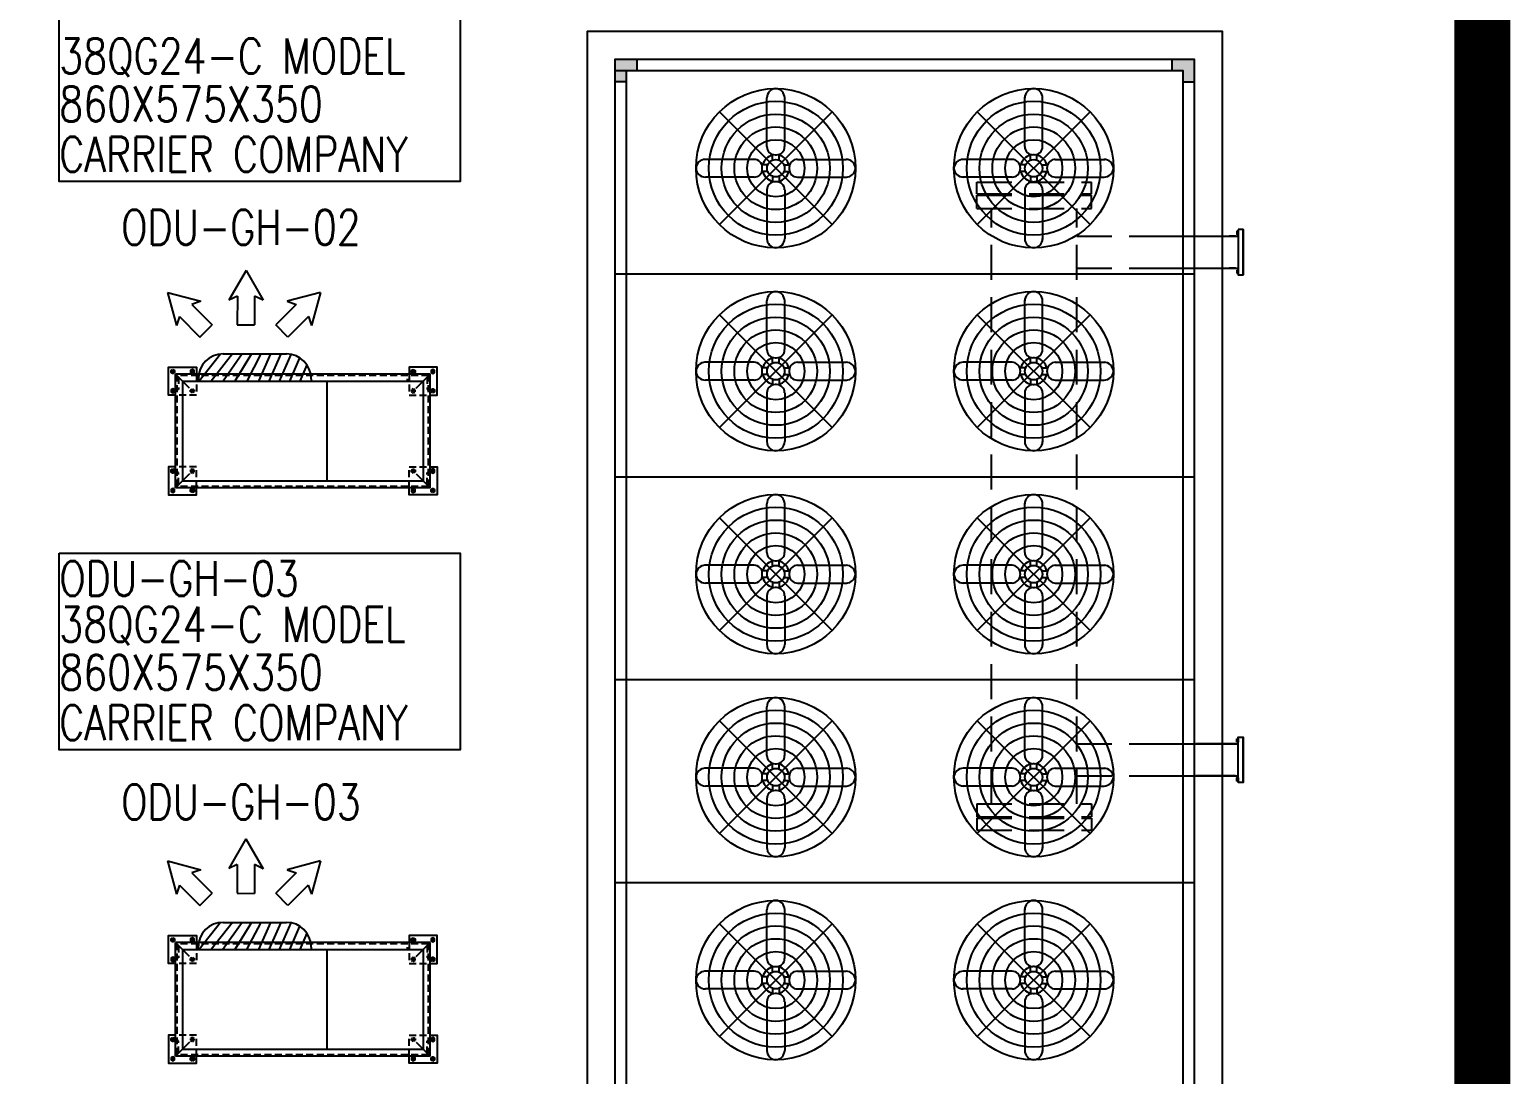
# Model space of a CAD drawing. Header units: millimetres. Extents: x -21221 to 1625077, y -149981 to 356550.
# Drawn here: x 309413 to 314710, y 158178 to 161917 of the extents above; entities that cross this region are included whole.
import ezdxf

# ---------------------------------------------------------------- set-up
doc = ezdxf.new("R2010")
doc.units = ezdxf.units.MM
doc.header["$LTSCALE"] = 1000
doc.header["$MEASUREMENT"] = 0
doc.linetypes.add('HIDDEN', pattern=[0.375, 0.25, -0.125])
doc.linetypes.add('HIDDEN2', pattern=[0.1875, 0.125, -0.0625])
doc.layers.get('0').update_dxf_attribs({"linetype": 'CONTINUOUS'})
doc.layers.add('12- EQUIPMENT HVAC', color=12, linetype='CONTINUOUS')
doc.styles.add('ROMANS', font='romans.shx', dxfattribs={"width": 0.85})

# ---------------------------------------------------------------- blocks, each defined once
blk = doc.blocks.new('chiller.no-01')
for points in [[(6616.5, 1036.5), (6616.5, 956.5), (6576.5, 956.5), (6576.5, 996.5), (6536.5, 996.5), (6536.5, 1036.5)], [(6616.5, -1036.5), (6616.5, -956.5), (6576.5, -956.5), (6576.5, -996.5), (6536.5, -996.5), (6536.5, -1036.5)]]:
    blk.add_hatch(color=256).paths.add_polyline_path(points)
for p, q in [((3671.4, 1036.5), (3671.4, -1036.5)), ((4397.7, 1036.5), (4397.7, -1036.5)), ((5123.9, 1036.5), (5123.9, -1036.5)), ((5850.2, 1036.5), (5850.2, -1036.5)), ((6536.5, 996.5), (6536.5, 1036.5)), ((6576.5, 956.5), (6616.5, 956.5)), ((4053.2, -891.1), (4053.2, -1192.8)), ((4167.5, -891.1), (4167.5, -1192.8)), ((5869.9, -891.1), (5869.9, -1192.8)), ((5984.1, -891.1), (5984.1, -1192.8)), ((6536.5, -996.5), (6536.5, -1036.5)), ((6576.5, -956.5), (6616.5, -956.5)), ((4053.2, -1183.7), (4053.2, -1041.1)), ((4167.5, -1183.7), (4167.5, -1041.1)), ((5869.9, -1183.7), (5869.9, -1160.1)), ((5984.1, -1183.7), (5984.1, -1160.1)), ((4053.2, -1192.8), (4053.2, -1192.8)), ((4069.4, -1192.8), (4069.4, -1192.8)), ((4174.3, -1192.8), (4174.3, -1187.6)), ((4174.3, -1187.6), (4185.6, -1187.6)), ((4185.6, -1192.8), (4174.3, -1192.8)), ((4185.6, -1187.6), (4185.6, -1192.8)), ((5851.8, -1187.6), (5851.8, -1192.8)), ((5863.1, -1187.6), (5851.8, -1187.6)), ((5851.8, -1192.8), (5863.1, -1192.8)), ((5863.1, -1192.8), (5863.1, -1187.6)), ((5968, -1192.8), (5968, -1192.8)), ((5984.2, -1192.8), (5984.2, -1192.8))]:
    blk.add_line(p, q)
at = {"color": 9}
for p, q in [((3290.8, 538.7), (3290.8, 713)), ((3354.5, 538.7), (3354.5, 715.7)), ((4017.1, 538.7), (4017.1, 713)), ((4080.7, 538.7), (4080.7, 715.7)), ((4743.3, 538.7), (4743.3, 713)), ((4807, 538.7), (4807, 715.7)), ((5469.6, 538.7), (5469.6, 713)), ((5533.3, 538.7), (5533.3, 715.7)), ((6195.9, 538.7), (6195.9, 713)), ((6259.6, 538.7), (6259.6, 715.7)), ((3524.3, 259.6), (3121, 663)), ((3524.3, 663), (3121, 259.6)), ((4250.6, 259.6), (3847.2, 663)), ((4250.6, 663), (3847.2, 259.6)), ((4976.9, 259.6), (4573.5, 663)), ((4976.9, 663), (4573.5, 259.6)), ((5703.1, 259.6), (5299.8, 663)), ((5703.1, 663), (5299.8, 259.6)), ((6429.4, 259.6), (6026.1, 663)), ((6429.4, 663), (6026.1, 259.6)), ((3245.2, 493.1), (3068.2, 493.1)), ((3310.9, 490.3), (3310.9, 510.9)), ((3320.1, 509.4), (3325.1, 509.4)), ((3334.4, 490.3), (3334.4, 510.9)), ((3400.1, 493.1), (3574.3, 493.1)), ((3971.5, 493.1), (3794.4, 493.1)), ((4037.2, 490.3), (4037.2, 510.9)), ((4046.4, 509.4), (4051.4, 509.4)), ((4060.6, 490.3), (4060.6, 510.9)), ((4126.3, 493.1), (4300.6, 493.1)), ((4697.8, 493.1), (4520.7, 493.1)), ((4763.5, 490.3), (4763.5, 510.9)), ((4772.7, 509.4), (4777.7, 509.4)), ((4786.9, 490.3), (4786.9, 510.9)), ((4852.6, 493.1), (5026.9, 493.1)), ((5424, 493.1), (5247, 493.1)), ((5489.7, 490.3), (5489.7, 510.9)), ((5499, 509.4), (5504, 509.4)), ((5513.2, 490.3), (5513.2, 510.9)), ((5578.9, 493.1), (5753.2, 493.1)), ((6150.3, 493.1), (5973.3, 493.1)), ((6216, 490.3), (6216, 510.9)), ((6225.2, 509.4), (6230.3, 509.4)), ((6239.5, 490.3), (6239.5, 510.9)), ((6305.2, 493.1), (6479.4, 493.1)), ((3245.2, 429.4), (3070.9, 429.4)), ((3293.6, 473), (3273.1, 473)), ((3293.6, 449.6), (3273.1, 449.6)), ((3274.5, 458.8), (3274.5, 463.8)), ((3310.9, 432.2), (3310.9, 411.7)), ((3334.4, 432.2), (3334.4, 411.7)), ((3351.7, 473), (3372.2, 473)), ((3351.7, 449.6), (3372.2, 449.6)), ((3370.7, 463.8), (3370.7, 458.8)), ((3400.1, 429.4), (3577.1, 429.4)), ((3971.5, 429.4), (3797.2, 429.4)), ((4019.9, 473), (3999.3, 473)), ((4019.9, 449.6), (3999.3, 449.6)), ((4000.8, 458.8), (4000.8, 463.8)), ((4037.2, 432.2), (4037.2, 411.7)), ((4060.6, 432.2), (4060.6, 411.7)), ((4078, 473), (4098.5, 473)), ((4078, 449.6), (4098.5, 449.6)), ((4097, 463.8), (4097, 458.8)), ((4126.3, 429.4), (4303.4, 429.4)), ((4697.8, 429.4), (4523.5, 429.4)), ((4746.1, 473), (4725.6, 473)), ((4746.1, 449.6), (4725.6, 449.6)), ((4727.1, 458.8), (4727.1, 463.8)), ((4763.5, 432.2), (4763.5, 411.7)), ((4786.9, 432.2), (4786.9, 411.7)), ((4804.2, 473), (4824.8, 473)), ((4804.2, 449.6), (4824.8, 449.6)), ((4823.3, 463.8), (4823.3, 458.8)), ((4852.6, 429.4), (5029.6, 429.4)), ((5424, 429.4), (5249.8, 429.4)), ((5472.4, 473), (5451.9, 473)), ((5472.4, 449.6), (5451.9, 449.6)), ((5453.4, 458.8), (5453.4, 463.8)), ((5489.7, 432.2), (5489.7, 411.7)), ((5513.2, 432.2), (5513.2, 411.7)), ((5530.5, 473), (5551, 473)), ((5530.5, 449.6), (5551, 449.6)), ((5549.6, 463.8), (5549.6, 458.8)), ((5578.9, 429.4), (5755.9, 429.4)), ((6150.3, 429.4), (5976, 429.4)), ((6198.7, 473), (6178.2, 473)), ((6198.7, 449.6), (6178.2, 449.6)), ((6179.6, 458.8), (6179.6, 463.8)), ((6216, 432.2), (6216, 411.7)), ((6239.5, 432.2), (6239.5, 411.7)), ((6256.8, 473), (6277.3, 473)), ((6256.8, 449.6), (6277.3, 449.6)), ((6275.8, 463.8), (6275.8, 458.8)), ((6305.2, 429.4), (6482.2, 429.4)), ((3290.8, 383.9), (3290.8, 206.8)), ((3325.1, 413.2), (3320.1, 413.2)), ((3354.5, 383.9), (3354.5, 209.6)), ((4017.1, 383.9), (4017.1, 206.8)), ((4051.4, 413.2), (4046.4, 413.2)), ((4080.7, 383.9), (4080.7, 209.6)), ((4743.3, 383.9), (4743.3, 206.8)), ((4777.7, 413.2), (4772.7, 413.2)), ((4807, 383.9), (4807, 209.6)), ((5469.6, 383.9), (5469.6, 206.8)), ((5504, 413.2), (5499, 413.2)), ((5533.3, 383.9), (5533.3, 209.6)), ((6195.9, 383.9), (6195.9, 206.8)), ((6230.3, 413.2), (6225.2, 413.2)), ((6259.6, 383.9), (6259.6, 209.6)), ((3290.8, -383.9), (3290.8, -206.8)), ((3354.5, -383.9), (3354.5, -209.6)), ((4017.1, -383.9), (4017.1, -206.8)), ((4080.7, -383.9), (4080.7, -209.6)), ((4743.3, -383.9), (4743.3, -206.8)), ((4807, -383.9), (4807, -209.6)), ((5469.6, -383.9), (5469.6, -206.8)), ((5533.3, -383.9), (5533.3, -209.6)), ((6195.9, -383.9), (6195.9, -206.8)), ((6259.6, -383.9), (6259.6, -209.6)), ((3524.3, -259.6), (3121, -663)), ((3524.3, -663), (3121, -259.6)), ((4250.6, -259.6), (3847.2, -663)), ((4250.6, -663), (3847.2, -259.6)), ((4976.9, -259.6), (4573.5, -663)), ((4976.9, -663), (4573.5, -259.6)), ((5703.1, -259.6), (5299.8, -663)), ((5703.1, -663), (5299.8, -259.6)), ((6429.4, -259.6), (6026.1, -663)), ((6429.4, -663), (6026.1, -259.6)), ((3310.9, -432.2), (3310.9, -411.7)), ((3325.1, -413.2), (3320.1, -413.2)), ((3334.4, -432.2), (3334.4, -411.7)), ((4037.2, -432.2), (4037.2, -411.7)), ((4051.4, -413.2), (4046.4, -413.2)), ((4060.6, -432.2), (4060.6, -411.7)), ((4763.5, -432.2), (4763.5, -411.7)), ((4777.7, -413.2), (4772.7, -413.2)), ((4786.9, -432.2), (4786.9, -411.7)), ((5489.7, -432.2), (5489.7, -411.7)), ((5504, -413.2), (5499, -413.2)), ((5513.2, -432.2), (5513.2, -411.7)), ((6216, -432.2), (6216, -411.7)), ((6230.3, -413.2), (6225.2, -413.2)), ((6239.5, -432.2), (6239.5, -411.7)), ((3245.2, -429.4), (3070.9, -429.4)), ((3293.6, -449.6), (3273.1, -449.6)), ((3293.6, -473), (3273.1, -473)), ((3274.5, -458.8), (3274.5, -463.8)), ((3351.7, -449.6), (3372.2, -449.6)), ((3351.7, -473), (3372.2, -473)), ((3370.7, -463.8), (3370.7, -458.8)), ((3400.1, -429.4), (3577.1, -429.4)), ((3971.5, -429.4), (3797.2, -429.4)), ((4019.9, -449.6), (3999.3, -449.6)), ((4019.9, -473), (3999.3, -473)), ((4000.8, -458.8), (4000.8, -463.8)), ((4078, -449.6), (4098.5, -449.6)), ((4078, -473), (4098.5, -473)), ((4097, -463.8), (4097, -458.8)), ((4126.3, -429.4), (4303.4, -429.4)), ((4697.8, -429.4), (4523.5, -429.4)), ((4746.1, -449.6), (4725.6, -449.6)), ((4746.1, -473), (4725.6, -473)), ((4727.1, -458.8), (4727.1, -463.8)), ((4804.2, -449.6), (4824.8, -449.6)), ((4804.2, -473), (4824.8, -473)), ((4823.3, -463.8), (4823.3, -458.8)), ((4852.6, -429.4), (5029.6, -429.4)), ((5424, -429.4), (5249.8, -429.4)), ((5472.4, -449.6), (5451.9, -449.6)), ((5472.4, -473), (5451.9, -473)), ((5453.4, -458.8), (5453.4, -463.8)), ((5530.5, -449.6), (5551, -449.6)), ((5530.5, -473), (5551, -473)), ((5549.6, -463.8), (5549.6, -458.8)), ((5578.9, -429.4), (5755.9, -429.4)), ((6150.3, -429.4), (5976, -429.4)), ((6198.7, -449.6), (6178.2, -449.6)), ((6198.7, -473), (6178.2, -473)), ((6179.6, -458.8), (6179.6, -463.8)), ((6256.8, -449.6), (6277.3, -449.6)), ((6256.8, -473), (6277.3, -473)), ((6275.8, -463.8), (6275.8, -458.8)), ((6305.2, -429.4), (6482.2, -429.4)), ((3245.2, -493.1), (3068.2, -493.1)), ((3310.9, -490.3), (3310.9, -510.9)), ((3320.1, -509.4), (3325.1, -509.4)), ((3334.4, -490.3), (3334.4, -510.9)), ((3400.1, -493.1), (3574.3, -493.1)), ((3971.5, -493.1), (3794.4, -493.1)), ((4037.2, -490.3), (4037.2, -510.9)), ((4046.4, -509.4), (4051.4, -509.4)), ((4060.6, -490.3), (4060.6, -510.9)), ((4126.3, -493.1), (4300.6, -493.1)), ((4697.8, -493.1), (4520.7, -493.1)), ((4763.5, -490.3), (4763.5, -510.9)), ((4772.7, -509.4), (4777.7, -509.4)), ((4786.9, -490.3), (4786.9, -510.9)), ((4852.6, -493.1), (5026.9, -493.1)), ((5424, -493.1), (5247, -493.1)), ((5489.7, -490.3), (5489.7, -510.9)), ((5499, -509.4), (5504, -509.4)), ((5513.2, -490.3), (5513.2, -510.9)), ((5578.9, -493.1), (5753.2, -493.1)), ((6150.3, -493.1), (5973.3, -493.1)), ((6216, -490.3), (6216, -510.9)), ((6225.2, -509.4), (6230.3, -509.4)), ((6239.5, -490.3), (6239.5, -510.9)), ((6305.2, -493.1), (6479.4, -493.1)), ((3290.8, -538.7), (3290.8, -713)), ((3354.5, -538.7), (3354.5, -715.7)), ((4017.1, -538.7), (4017.1, -713)), ((4080.7, -538.7), (4080.7, -715.7)), ((4743.3, -538.7), (4743.3, -713)), ((4807, -538.7), (4807, -715.7)), ((5469.6, -538.7), (5469.6, -713)), ((5533.3, -538.7), (5533.3, -715.7)), ((6195.9, -538.7), (6195.9, -713)), ((6259.6, -538.7), (6259.6, -715.7))]:
    blk.add_line(p, q, dxfattribs=at)
at = {"linetype": 'HIDDEN2'}
for p, q in [((3859.7, -257.9), (3859.7, -668.2)), ((3901.6, -257.9), (3859.7, -257.9)), ((3901.6, -257.9), (3901.6, -668.2)), ((3906.5, -257.9), (3906.5, -668.2)), ((3953.4, -257.9), (3906.5, -257.9)), ((3953.4, -257.9), (3953.4, -668.2)), ((6084, -257.9), (6084, -668.2)), ((6084, -257.9), (6130.8, -257.9)), ((6130.8, -257.9), (6130.8, -668.2)), ((6135.8, -257.9), (6135.8, -668.2)), ((6135.8, -257.9), (6177.7, -257.9)), ((6177.7, -257.9), (6177.7, -668.2)), ((3953.4, -310.7), (6084, -310.7)), ((3953.4, -615.4), (6084, -615.4)), ((4053.2, -615.4), (4053.2, -891.1)), ((4167.5, -615.4), (4167.5, -891.1)), ((5869.9, -615.4), (5869.9, -891.1)), ((5984.1, -615.4), (5984.1, -891.1)), ((3901.6, -668.2), (3859.7, -668.2)), ((3953.4, -668.2), (3906.5, -668.2)), ((6084, -668.2), (6130.8, -668.2)), ((6135.8, -668.2), (6177.7, -668.2))]:
    blk.add_line(p, q, dxfattribs=at)
for points in [[(-6716.5, 1136.5), (-6716.5, -1136.5), (6716.5, -1136.5), (6716.5, 1136.5)], [(-6616.5, 1036.5), (-6616.5, -1036.5), (6616.5, -1036.5), (6616.5, 1036.5)], [(-6576.5, 996.5), (-6576.5, -996.5), (6576.5, -996.5), (6576.5, 996.5)]]:
    blk.add_lwpolyline(points, close=True)
blk.add_lwpolyline([(6576.5, -956.5), (6576.5, 1036.5), (-6576.5, 1036.5), (-6576.5, -956.5)])
at = {"elevation": 0}
for points in [[(4029.3, -1192.8), (4191.5, -1192.8), (4191.5, -1211), (4029.3, -1211)], [(4034.5, -1187.6), (4045.8, -1187.6), (4045.8, -1192.8), (4034.5, -1192.8)], [(6008.1, -1192.8), (5845.9, -1192.8), (5845.9, -1211), (6008.1, -1211)], [(6002.9, -1187.6), (5991.6, -1187.6), (5991.6, -1192.8), (6002.9, -1192.8)]]:
    blk.add_lwpolyline(points, close=True, dxfattribs=at)
for points in [[(4029.3, -1211), (4191.5, -1211)], [(6008.1, -1211), (5845.9, -1211)]]:
    blk.add_lwpolyline(points, dxfattribs=at)
at = {"color": 9}
for centre, radius in [((3322.6, 461.3), 285.2), ((4048.9, 461.3), 285.2), ((4775.2, 461.3), 285.2), ((5501.5, 461.3), 285.2), ((6227.7, 461.3), 285.2), ((3322.6, 461.3), 239.5), ((4048.9, 461.3), 239.5), ((4775.2, 461.3), 239.5), ((5501.5, 461.3), 239.5), ((6227.7, 461.3), 239.5), ((3322.6, 461.3), 193.7), ((4048.9, 461.3), 193.7), ((4775.2, 461.3), 193.7), ((5501.5, 461.3), 193.7), ((6227.7, 461.3), 193.7), ((3322.6, 461.3), 147.9), ((4048.9, 461.3), 147.9), ((4775.2, 461.3), 147.9), ((5501.5, 461.3), 147.9), ((6227.7, 461.3), 147.9), ((3322.6, 461.3), 102.2), ((4048.9, 461.3), 102.2), ((4775.2, 461.3), 102.2), ((5501.5, 461.3), 102.2), ((6227.7, 461.3), 102.2), ((3322.6, 461.3), 31.3), ((3322.6, 461.3), 31.3), ((3322.6, 461.3), 31.3), ((3322.6, 461.3), 31.3), ((4048.9, 461.3), 31.3), ((4048.9, 461.3), 31.3), ((4048.9, 461.3), 31.3), ((4048.9, 461.3), 31.3), ((4775.2, 461.3), 31.3), ((4775.2, 461.3), 31.3), ((4775.2, 461.3), 31.3), ((4775.2, 461.3), 31.3), ((5501.5, 461.3), 31.3), ((5501.5, 461.3), 31.3), ((5501.5, 461.3), 31.3), ((5501.5, 461.3), 31.3), ((6227.7, 461.3), 31.3), ((6227.7, 461.3), 31.3), ((6227.7, 461.3), 31.3), ((6227.7, 461.3), 31.3), ((3322.6, -461.3), 285.2), ((4048.9, -461.3), 285.2), ((4775.2, -461.3), 285.2), ((5501.5, -461.3), 285.2), ((6227.7, -461.3), 285.2), ((3322.6, -461.3), 239.5), ((4048.9, -461.3), 239.5), ((4775.2, -461.3), 239.5), ((5501.5, -461.3), 239.5), ((6227.7, -461.3), 239.5), ((3322.6, -461.3), 193.7), ((3322.6, -461.3), 147.9), ((4048.9, -461.3), 193.7), ((4048.9, -461.3), 147.9), ((4775.2, -461.3), 193.7), ((4775.2, -461.3), 147.9), ((5501.5, -461.3), 193.7), ((5501.5, -461.3), 147.9), ((6227.7, -461.3), 193.7), ((6227.7, -461.3), 147.9), ((3322.6, -461.3), 102.2), ((4048.9, -461.3), 102.2), ((4775.2, -461.3), 102.2), ((5501.5, -461.3), 102.2), ((6227.7, -461.3), 102.2), ((3322.6, -461.3), 31.3), ((3322.6, -461.3), 31.3), ((3322.6, -461.3), 31.3), ((3322.6, -461.3), 31.3), ((4048.9, -461.3), 31.3), ((4048.9, -461.3), 31.3), ((4048.9, -461.3), 31.3), ((4048.9, -461.3), 31.3), ((4775.2, -461.3), 31.3), ((4775.2, -461.3), 31.3), ((4775.2, -461.3), 31.3), ((4775.2, -461.3), 31.3), ((5501.5, -461.3), 31.3), ((5501.5, -461.3), 31.3), ((5501.5, -461.3), 31.3), ((5501.5, -461.3), 31.3), ((6227.7, -461.3), 31.3), ((6227.7, -461.3), 31.3), ((6227.7, -461.3), 31.3), ((6227.7, -461.3), 31.3)]:
    blk.add_circle(centre, radius, dxfattribs=at)
for centre, radius, start, end in [((3324.4, 712.9), 33.6, 93.0001, 179.9416), ((3320.9, 712.9), 33.6, 0.0584, 86.9999), ((4050.7, 712.9), 33.6, 93.0001, 179.9416), ((4047.2, 712.9), 33.6, 0.0584, 86.9999), ((4776.9, 712.9), 33.6, 93.0001, 179.9416), ((4773.4, 712.9), 33.6, 0.0584, 86.9999), ((5503.2, 712.9), 33.6, 93.0001, 179.9416), ((5499.7, 712.9), 33.6, 0.0584, 86.9999), ((6229.5, 712.9), 33.6, 93.0001, 179.9416), ((6226, 712.9), 33.6, 0.0584, 86.9999), ((3320.1, 538.7), 29.3, 180, 270), ((3325.1, 538.7), 29.3, 270, 0), ((4046.4, 538.7), 29.3, 180, 270), ((4051.4, 538.7), 29.3, 270, 0), ((4772.7, 538.7), 29.3, 180, 270), ((4777.7, 538.7), 29.3, 270, 0), ((5499, 538.7), 29.3, 180, 270), ((5504, 538.7), 29.3, 270, 0), ((6225.2, 538.7), 29.3, 180, 270), ((6230.3, 538.7), 29.3, 270, 0), ((3071, 459.5), 33.6, 90.0584, 176.9999), ((3245.2, 463.8), 29.3, 0, 90), ((3322.6, 461.3), 48.1, 104.1169, 165.8831), ((3322.6, 461.3), 48.1, 14.1169, 75.8831), ((3400.1, 463.8), 29.3, 90, 180), ((3574.3, 459.5), 33.6, 3.0001, 89.9416), ((3797.2, 459.5), 33.6, 90.0584, 176.9999), ((3971.5, 463.8), 29.3, 0, 90), ((4048.9, 461.3), 48.1, 104.1169, 165.8831), ((4048.9, 461.3), 48.1, 14.1169, 75.8831), ((4126.3, 463.8), 29.3, 90, 180), ((4300.6, 459.5), 33.6, 3.0001, 89.9416), ((4523.5, 459.5), 33.6, 90.0584, 176.9999), ((4697.8, 463.8), 29.3, 0, 90), ((4775.2, 461.3), 48.1, 104.1169, 165.8831), ((4775.2, 461.3), 48.1, 14.1169, 75.8831), ((4852.6, 463.8), 29.3, 90, 180), ((5026.8, 459.5), 33.6, 3.0001, 89.9416), ((5249.8, 459.5), 33.6, 90.0584, 176.9999), ((5424, 463.8), 29.3, 0, 90), ((5501.5, 461.3), 48.1, 104.1169, 165.8831), ((5501.5, 461.3), 48.1, 14.1169, 75.8831), ((5578.9, 463.8), 29.3, 90, 180), ((5753.1, 459.5), 33.6, 3.0001, 89.9416), ((5976.1, 459.5), 33.6, 90.0584, 176.9999), ((6150.3, 463.8), 29.3, 0, 90), ((6227.7, 461.3), 48.1, 104.1169, 165.8831), ((6227.7, 461.3), 48.1, 14.1169, 75.8831), ((6305.2, 463.8), 29.3, 90, 180), ((6479.4, 459.5), 33.6, 3.0001, 89.9416), ((3071, 463), 33.6, 183.0001, 269.9416), ((3245.2, 458.8), 29.3, 270, 0), ((3322.6, 461.3), 48.1, 194.1169, 255.8831), ((3322.6, 461.3), 48.1, 284.1169, 345.8831), ((3400.1, 458.8), 29.3, 180, 270), ((3574.3, 463), 33.6, 270.0584, 356.9999), ((3797.2, 463), 33.6, 183.0001, 269.9416), ((3971.5, 458.8), 29.3, 270, 0), ((4048.9, 461.3), 48.1, 194.1169, 255.8831), ((4048.9, 461.3), 48.1, 284.1169, 345.8831), ((4126.3, 458.8), 29.3, 180, 270), ((4300.6, 463), 33.6, 270.0584, 356.9999), ((4523.5, 463), 33.6, 183.0001, 269.9416), ((4697.8, 458.8), 29.3, 270, 0), ((4775.2, 461.3), 48.1, 194.1169, 255.8831), ((4775.2, 461.3), 48.1, 284.1169, 345.8831), ((4852.6, 458.8), 29.3, 180, 270), ((5026.8, 463), 33.6, 270.0584, 356.9999), ((5249.8, 463), 33.6, 183.0001, 269.9416), ((5424, 458.8), 29.3, 270, 0), ((5501.5, 461.3), 48.1, 194.1169, 255.8831), ((5501.5, 461.3), 48.1, 284.1169, 345.8831), ((5578.9, 458.8), 29.3, 180, 270), ((5753.1, 463), 33.6, 270.0584, 356.9999), ((5976.1, 463), 33.6, 183.0001, 269.9416), ((6150.3, 458.8), 29.3, 270, 0), ((6227.7, 461.3), 48.1, 194.1169, 255.8831), ((6227.7, 461.3), 48.1, 284.1169, 345.8831), ((6305.2, 458.8), 29.3, 180, 270), ((6479.4, 463), 33.6, 270.0584, 356.9999), ((3320.1, 383.9), 29.3, 90, 180), ((3325.1, 383.9), 29.3, 0, 90), ((4046.4, 383.9), 29.3, 90, 180), ((4051.4, 383.9), 29.3, 0, 90), ((4772.7, 383.9), 29.3, 90, 180), ((4777.7, 383.9), 29.3, 0, 90), ((5499, 383.9), 29.3, 90, 180), ((5504, 383.9), 29.3, 0, 90), ((6225.2, 383.9), 29.3, 90, 180), ((6230.3, 383.9), 29.3, 0, 90), ((3324.4, 209.6), 33.6, 180.0584, 266.9999), ((3320.9, 209.6), 33.6, 273.0001, 359.9416), ((4050.7, 209.6), 33.6, 180.0584, 266.9999), ((4047.2, 209.6), 33.6, 273.0001, 359.9416), ((4776.9, 209.6), 33.6, 180.0584, 266.9999), ((4773.4, 209.6), 33.6, 273.0001, 359.9416), ((5503.2, 209.6), 33.6, 180.0584, 266.9999), ((5499.7, 209.6), 33.6, 273.0001, 359.9416), ((6229.5, 209.6), 33.6, 180.0584, 266.9999), ((6226, 209.6), 33.6, 273.0001, 359.9416), ((3324.4, -209.6), 33.6, 93.0001, 179.9416), ((3320.9, -209.6), 33.6, 0.0584, 86.9999), ((4050.7, -209.6), 33.6, 93.0001, 179.9416), ((4047.2, -209.6), 33.6, 0.0584, 86.9999), ((4776.9, -209.6), 33.6, 93.0001, 179.9416), ((4773.4, -209.6), 33.6, 0.0584, 86.9999), ((5503.2, -209.6), 33.6, 93.0001, 179.9416), ((5499.7, -209.6), 33.6, 0.0584, 86.9999), ((6229.5, -209.6), 33.6, 93.0001, 179.9416), ((6226, -209.6), 33.6, 0.0584, 86.9999), ((3322.6, -461.3), 48.1, 104.1169, 165.8831), ((3320.1, -383.9), 29.3, 180, 270), ((3325.1, -383.9), 29.3, 270, 0), ((3322.6, -461.3), 48.1, 14.1169, 75.8831), ((4048.9, -461.3), 48.1, 104.1169, 165.8831), ((4046.4, -383.9), 29.3, 180, 270), ((4051.4, -383.9), 29.3, 270, 0), ((4048.9, -461.3), 48.1, 14.1169, 75.8831), ((4775.2, -461.3), 48.1, 104.1169, 165.8831), ((4772.7, -383.9), 29.3, 180, 270), ((4777.7, -383.9), 29.3, 270, 0), ((4775.2, -461.3), 48.1, 14.1169, 75.8831), ((5501.5, -461.3), 48.1, 104.1169, 165.8831), ((5499, -383.9), 29.3, 180, 270), ((5504, -383.9), 29.3, 270, 0), ((5501.5, -461.3), 48.1, 14.1169, 75.8831), ((6227.7, -461.3), 48.1, 104.1169, 165.8831), ((6225.2, -383.9), 29.3, 180, 270), ((6230.3, -383.9), 29.3, 270, 0), ((6227.7, -461.3), 48.1, 14.1169, 75.8831), ((3071, -463), 33.6, 90.0584, 176.9999), ((3071, -459.5), 33.6, 183.0001, 269.9416), ((3245.2, -458.8), 29.3, 0, 90), ((3245.2, -463.8), 29.3, 270, 0), ((3322.6, -461.3), 48.1, 194.1169, 255.8831), ((3322.6, -461.3), 48.1, 284.1169, 345.8831), ((3400.1, -458.8), 29.3, 90, 180), ((3400.1, -463.8), 29.3, 180, 270), ((3574.3, -463), 33.6, 3.0001, 89.9416), ((3574.3, -459.5), 33.6, 270.0584, 356.9999), ((3797.2, -463), 33.6, 90.0584, 176.9999), ((3797.2, -459.5), 33.6, 183.0001, 269.9416), ((3971.5, -458.8), 29.3, 0, 90), ((3971.5, -463.8), 29.3, 270, 0), ((4048.9, -461.3), 48.1, 194.1169, 255.8831), ((4048.9, -461.3), 48.1, 284.1169, 345.8831), ((4126.3, -458.8), 29.3, 90, 180), ((4126.3, -463.8), 29.3, 180, 270), ((4300.6, -463), 33.6, 3.0001, 89.9416), ((4300.6, -459.5), 33.6, 270.0584, 356.9999), ((4523.5, -463), 33.6, 90.0584, 176.9999), ((4523.5, -459.5), 33.6, 183.0001, 269.9416), ((4697.8, -458.8), 29.3, 0, 90), ((4697.8, -463.8), 29.3, 270, 0), ((4775.2, -461.3), 48.1, 194.1169, 255.8831), ((4775.2, -461.3), 48.1, 284.1169, 345.8831), ((4852.6, -458.8), 29.3, 90, 180), ((4852.6, -463.8), 29.3, 180, 270), ((5026.8, -463), 33.6, 3.0001, 89.9416), ((5026.8, -459.5), 33.6, 270.0584, 356.9999), ((5249.8, -463), 33.6, 90.0584, 176.9999), ((5249.8, -459.5), 33.6, 183.0001, 269.9416), ((5424, -458.8), 29.3, 0, 90), ((5424, -463.8), 29.3, 270, 0), ((5501.5, -461.3), 48.1, 194.1169, 255.8831), ((5501.5, -461.3), 48.1, 284.1169, 345.8831), ((5578.9, -458.8), 29.3, 90, 180), ((5578.9, -463.8), 29.3, 180, 270), ((5753.1, -463), 33.6, 3.0001, 89.9416), ((5753.1, -459.5), 33.6, 270.0584, 356.9999), ((5976.1, -463), 33.6, 90.0584, 176.9999), ((5976.1, -459.5), 33.6, 183.0001, 269.9416), ((6150.3, -458.8), 29.3, 0, 90), ((6150.3, -463.8), 29.3, 270, 0), ((6227.7, -461.3), 48.1, 194.1169, 255.8831), ((6227.7, -461.3), 48.1, 284.1169, 345.8831), ((6305.2, -458.8), 29.3, 90, 180), ((6305.2, -463.8), 29.3, 180, 270), ((6479.4, -463), 33.6, 3.0001, 89.9416), ((6479.4, -459.5), 33.6, 270.0584, 356.9999), ((3320.1, -538.7), 29.3, 90, 180), ((3325.1, -538.7), 29.3, 0, 90), ((4046.4, -538.7), 29.3, 90, 180), ((4051.4, -538.7), 29.3, 0, 90), ((4772.7, -538.7), 29.3, 90, 180), ((4777.7, -538.7), 29.3, 0, 90), ((5499, -538.7), 29.3, 90, 180), ((5504, -538.7), 29.3, 0, 90), ((6225.2, -538.7), 29.3, 90, 180), ((6230.3, -538.7), 29.3, 0, 90), ((3324.4, -712.9), 33.6, 180.0584, 266.9999), ((3320.9, -712.9), 33.6, 273.0001, 359.9416), ((4050.7, -712.9), 33.6, 180.0584, 266.9999), ((4047.2, -712.9), 33.6, 273.0001, 359.9416), ((4776.9, -712.9), 33.6, 180.0584, 266.9999), ((4773.4, -712.9), 33.6, 273.0001, 359.9416), ((5503.2, -712.9), 33.6, 180.0584, 266.9999), ((5499.7, -712.9), 33.6, 273.0001, 359.9416), ((6229.5, -712.9), 33.6, 180.0584, 266.9999), ((6226, -712.9), 33.6, 273.0001, 359.9416)]:
    blk.add_arc(centre, radius, start, end, dxfattribs=at)
blk = doc.blocks.new('ODU-GH-02')
at = {"color": 12}
for p, q in [((-81.6, 396.2), (-143.4, 289.8)), ((-81.6, 396.2), (-20.4, 289.5)), ((-362.3, 317.8), (-243.6, 285.7)), ((-362.3, 317.8), (-330.8, 198.9)), ((184.3, 317.8), (65.6, 285.7)), ((184.3, 317.8), (152.8, 198.9)), ((-243.6, 285.7), (-275.8, 274.4)), ((-275.8, 274.4), (-203, 201.3)), ((-112.6, 304.5), (-143.4, 289.8)), ((-112.6, 304.5), (-112.9, 201.3)), ((-51.1, 304.3), (-51.4, 201.1)), ((-20.4, 289.5), (-51.1, 304.3)), ((97.8, 274.4), (25, 201.3)), ((65.6, 285.7), (97.8, 274.4)), ((-319.4, 231.1), (-330.8, 198.9)), ((-319.4, 231.1), (-246.6, 157.9)), ((141.4, 231.1), (68.6, 157.9)), ((141.4, 231.1), (152.8, 198.9)), ((-246.6, 157.9), (-203, 201.3)), ((-112.9, 201.3), (-51.4, 201.1)), ((68.6, 157.9), (25, 201.3))]:
    blk.add_line(p, q, dxfattribs=at)
at = {"color": 1, "linetype": 'HIDDEN'}
for p, q in [((-173, 96.9), (-249.1, 0)), ((-129.6, 97.4), (-206.1, 0)), ((-95.8, 97.4), (-163.8, 0)), ((-62, 97.4), (-121.5, 0)), ((-28.2, 97.4), (-79.2, 0)), ((5.6, 97.4), (-36.9, 0)), ((42.5, 97.4), (0, 0)), ((78.8, 96), (36.9, 0)), ((110.3, 83.8), (73.8, 0)), ((136.3, 58.7), (110.7, 0))]:
    blk.add_line(p, q, dxfattribs=at)
at = {"color": 200}
for p, q in [((-163.4, 97.4), (63, 97.4)), ((-308.3, 0), (551.7, 0)), ((-252.1, 0), (-252.1, 8.8)), ((151.7, 8.8), (151.7, 0)), ((495.6, 0), (495.6, 8.8)), ((551.7, 0), (551.7, -356.5)), ((551.7, 0), (551.7, -356.5)), ((-308.3, 0), (-308.3, -356.5)), ((207.2, 0), (207.2, -356.5)), ((-308.3, -356.5), (551.7, -356.5))]:
    blk.add_line(p, q, dxfattribs=at)
at = {"color": 9}
for p, q in [((-333.3, -381.5), (-333.3, 25)), ((-283.3, -25), (-333.3, 25)), ((576.7, 25), (-333.3, 25)), ((526.7, -25), (576.7, 25)), ((576.7, -381.5), (576.7, 25)), ((-283.3, -331.5), (-333.3, -381.5)), ((526.7, -331.5), (576.7, -381.5)), ((576.7, -381.5), (-333.3, -381.5))]:
    blk.add_line(p, q, dxfattribs=at)
at = {"color": 9, "linetype": 'HIDDEN', "ltscale": 0.1}
for p, q in [((-328.3, -376.5), (-328.3, 20)), ((571.7, 20), (-328.3, 20)), ((571.7, -376.5), (571.7, 20)), ((571.7, -376.5), (-328.3, -376.5))]:
    blk.add_line(p, q, dxfattribs=at)
at = {"color": 9, "ltscale": 0.1}
for points in [[(-333.3, -50), (-358.3, -50), (-358.3, 50), (-258.3, 50), (-258.3, 25)], [(576.7, -50), (601.7, -50), (601.7, 50), (501.7, 50), (501.7, 25)], [(-333.3, -306.5), (-358.3, -306.5), (-358.3, -406.5), (-258.3, -406.5), (-258.3, -381.5)], [(576.7, -306.5), (601.7, -306.5), (601.7, -406.5), (501.7, -406.5), (501.7, -381.5)]]:
    blk.add_lwpolyline(points, dxfattribs=at)
at = {"color": 9, "ltscale": 0.01}
for points in [[(-343.3, 42.3), (-336.9, 38.7), (-336.9, 31.3), (-343.3, 27.7), (-349.6, 31.3), (-349.6, 38.7)], [(-273.3, 42.3), (-279.6, 38.7), (-279.6, 31.3), (-273.3, 27.7), (-266.9, 31.3), (-266.9, 38.7)], [(516.7, 42.3), (523.1, 38.7), (523.1, 31.3), (516.7, 27.7), (510.4, 31.3), (510.4, 38.7)], [(586.7, 42.3), (580.4, 38.7), (580.4, 31.3), (586.7, 27.7), (593.1, 31.3), (593.1, 38.7)], [(-343.3, -42.3), (-336.9, -38.7), (-336.9, -31.3), (-343.3, -27.7), (-349.6, -31.3), (-349.6, -38.7)], [(586.7, -42.3), (580.4, -38.7), (580.4, -31.3), (586.7, -27.7), (593.1, -31.3), (593.1, -38.7)], [(-343.3, -314.2), (-336.9, -317.8), (-336.9, -325.1), (-343.3, -328.8), (-349.6, -325.1), (-349.6, -317.8)], [(586.7, -314.2), (580.4, -317.8), (580.4, -325.1), (586.7, -328.8), (593.1, -325.1), (593.1, -317.8)], [(-343.3, -398.8), (-336.9, -395.1), (-336.9, -387.8), (-343.3, -384.2), (-349.6, -387.8), (-349.6, -395.1)], [(-273.3, -398.8), (-279.6, -395.1), (-279.6, -387.8), (-273.3, -384.2), (-266.9, -387.8), (-266.9, -395.1)], [(516.7, -398.8), (523.1, -395.1), (523.1, -387.8), (516.7, -384.2), (510.4, -387.8), (510.4, -395.1)], [(586.7, -398.8), (580.4, -395.1), (580.4, -387.8), (586.7, -384.2), (593.1, -387.8), (593.1, -395.1)]]:
    blk.add_lwpolyline(points, close=True, dxfattribs=at)
at = {"color": 9, "linetype": 'HIDDEN', "ltscale": 0.1}
for points in [[(-258.3, 25), (-258.3, -50), (-333.3, -50)], [(-323.3, 15), (-323.3, -30), (-328.3, -30)], [(501.7, 25), (501.7, -50), (576.7, -50)], [(566.7, 15), (566.7, -30), (571.7, -30)], [(-258.3, -381.5), (-258.3, -306.5), (-333.3, -306.5)], [(501.7, -381.5), (501.7, -306.5), (576.7, -306.5)], [(-323.3, -371.5), (-323.3, -326.5), (-328.3, -326.5)], [(566.7, -371.5), (566.7, -326.5), (571.7, -326.5)]]:
    blk.add_lwpolyline(points, dxfattribs=at)
at = {"color": 9, "linetype": 'HIDDEN', "ltscale": 0.01}
for points in [[(-273.3, -42.3), (-279.6, -38.7), (-279.6, -31.3), (-273.3, -27.7), (-266.9, -31.3), (-266.9, -38.7)], [(516.7, -42.3), (523.1, -38.7), (523.1, -31.3), (516.7, -27.7), (510.4, -31.3), (510.4, -38.7)], [(-273.3, -314.2), (-279.6, -317.8), (-279.6, -325.1), (-273.3, -328.8), (-266.9, -325.1), (-266.9, -317.8)], [(516.7, -314.2), (523.1, -317.8), (523.1, -325.1), (516.7, -328.8), (510.4, -325.1), (510.4, -317.8)]]:
    blk.add_lwpolyline(points, close=True, dxfattribs=at)
for centre in [(-343.3, 35), (-273.3, 35), (516.7, 35), (586.7, 35), (-343.3, -35), (-273.3, -35), (516.7, -35), (586.7, -35), (-343.3, -321.5), (-273.3, -321.5), (516.7, -321.5), (586.7, -321.5), (-343.3, -391.5), (-273.3, -391.5), (516.7, -391.5), (586.7, -391.5)]:
    blk.add_circle(centre, 3.66, dxfattribs=at)
at = {"color": 200}
for centre, start, end in [((-163.4, 8.8), 90, 180), ((63, 8.8), 360, 90)]:
    blk.add_arc(centre, 88.7, start, end, dxfattribs=at)
blk = doc.blocks.new('ODU-GH-03')
at = {"color": 12}
for p, q in [((-118.5, 396.2), (-180.3, 289.8)), ((-118.5, 396.2), (-57.3, 289.5)), ((-399.2, 317.8), (-280.4, 285.7)), ((-399.2, 317.8), (-367.6, 198.9)), ((147.5, 317.8), (28.7, 285.7)), ((147.5, 317.8), (115.9, 198.9)), ((-280.4, 285.7), (-312.6, 274.4)), ((-312.6, 274.4), (-239.8, 201.3)), ((-149.5, 304.5), (-180.3, 289.8)), ((-149.5, 304.5), (-149.8, 201.3)), ((-88, 304.3), (-88.3, 201.1)), ((-57.3, 289.5), (-88, 304.3)), ((60.9, 274.4), (-11.9, 201.3)), ((28.7, 285.7), (60.9, 274.4)), ((-356.2, 231.1), (-367.6, 198.9)), ((-356.2, 231.1), (-283.4, 157.9)), ((104.5, 231.1), (31.7, 157.9)), ((104.5, 231.1), (115.9, 198.9)), ((-283.4, 157.9), (-239.8, 201.3)), ((-149.8, 201.3), (-88.3, 201.1)), ((31.7, 157.9), (-11.9, 201.3))]:
    blk.add_line(p, q, dxfattribs=at)
at = {"color": 1, "linetype": 'HIDDEN'}
for p, q in [((-209.9, 96.9), (-286, 0)), ((-166.5, 97.4), (-243, 0)), ((-132.7, 97.4), (-200.7, 0)), ((-98.9, 97.4), (-158.4, 0)), ((-65.1, 97.4), (-116.1, 0)), ((-31.3, 97.4), (-73.8, 0)), ((5.6, 97.4), (-36.9, 0)), ((41.9, 96), (0, 0)), ((73.4, 83.8), (36.9, 0)), ((99.4, 58.7), (73.8, 0))]:
    blk.add_line(p, q, dxfattribs=at)
at = {"color": 200}
for p, q in [((-200.3, 97.4), (26.1, 97.4)), ((-345.1, 0), (514.9, 0)), ((-289, 0), (-289, 8.8)), ((114.8, 8.8), (114.8, 0)), ((458.7, 0), (458.7, 8.8)), ((514.9, 0), (514.9, -356.5)), ((514.9, 0), (514.9, -356.5)), ((-345.1, 0), (-345.1, -356.5)), ((170.3, 0), (170.3, -356.5)), ((-345.1, -356.5), (514.9, -356.5))]:
    blk.add_line(p, q, dxfattribs=at)
at = {"color": 9}
for p, q in [((-370.1, -381.5), (-370.1, 25)), ((-320.1, -25), (-370.1, 25)), ((539.9, 25), (-370.1, 25)), ((489.9, -25), (539.9, 25)), ((539.9, -381.5), (539.9, 25)), ((-320.1, -331.5), (-370.1, -381.5)), ((489.9, -331.5), (539.9, -381.5)), ((539.9, -381.5), (-370.1, -381.5))]:
    blk.add_line(p, q, dxfattribs=at)
at = {"color": 9, "linetype": 'HIDDEN', "ltscale": 0.1}
for p, q in [((-365.1, -376.5), (-365.1, 20)), ((534.9, 20), (-365.1, 20)), ((534.9, -376.5), (534.9, 20)), ((534.9, -376.5), (-365.1, -376.5))]:
    blk.add_line(p, q, dxfattribs=at)
at = {"color": 9, "ltscale": 0.1}
for points in [[(-370.1, -50), (-395.1, -50), (-395.1, 50), (-295.1, 50), (-295.1, 25)], [(539.9, -50), (564.9, -50), (564.9, 50), (464.9, 50), (464.9, 25)], [(-370.1, -306.5), (-395.1, -306.5), (-395.1, -406.5), (-295.1, -406.5), (-295.1, -381.5)], [(539.9, -306.5), (564.9, -306.5), (564.9, -406.5), (464.9, -406.5), (464.9, -381.5)]]:
    blk.add_lwpolyline(points, dxfattribs=at)
at = {"color": 9, "ltscale": 0.01}
for points in [[(-380.1, 42.3), (-373.8, 38.7), (-373.8, 31.3), (-380.1, 27.7), (-386.5, 31.3), (-386.5, 38.7)], [(-310.1, 42.3), (-316.5, 38.7), (-316.5, 31.3), (-310.1, 27.7), (-303.8, 31.3), (-303.8, 38.7)], [(479.9, 42.3), (486.2, 38.7), (486.2, 31.3), (479.9, 27.7), (473.5, 31.3), (473.5, 38.7)], [(549.9, 42.3), (543.5, 38.7), (543.5, 31.3), (549.9, 27.7), (556.2, 31.3), (556.2, 38.7)], [(-380.1, -42.3), (-373.8, -38.7), (-373.8, -31.3), (-380.1, -27.7), (-386.5, -31.3), (-386.5, -38.7)], [(549.9, -42.3), (543.5, -38.7), (543.5, -31.3), (549.9, -27.7), (556.2, -31.3), (556.2, -38.7)], [(-380.1, -314.2), (-373.8, -317.8), (-373.8, -325.1), (-380.1, -328.8), (-386.5, -325.1), (-386.5, -317.8)], [(549.9, -314.2), (543.5, -317.8), (543.5, -325.1), (549.9, -328.8), (556.2, -325.1), (556.2, -317.8)], [(-380.1, -398.8), (-373.8, -395.1), (-373.8, -387.8), (-380.1, -384.2), (-386.5, -387.8), (-386.5, -395.1)], [(-310.1, -398.8), (-316.5, -395.1), (-316.5, -387.8), (-310.1, -384.2), (-303.8, -387.8), (-303.8, -395.1)], [(479.9, -398.8), (486.2, -395.1), (486.2, -387.8), (479.9, -384.2), (473.5, -387.8), (473.5, -395.1)], [(549.9, -398.8), (543.5, -395.1), (543.5, -387.8), (549.9, -384.2), (556.2, -387.8), (556.2, -395.1)]]:
    blk.add_lwpolyline(points, close=True, dxfattribs=at)
at = {"color": 9, "linetype": 'HIDDEN', "ltscale": 0.1}
for points in [[(-295.1, 25), (-295.1, -50), (-370.1, -50)], [(-360.1, 15), (-360.1, -30), (-365.1, -30)], [(464.9, 25), (464.9, -50), (539.9, -50)], [(529.9, 15), (529.9, -30), (534.9, -30)], [(-295.1, -381.5), (-295.1, -306.5), (-370.1, -306.5)], [(464.9, -381.5), (464.9, -306.5), (539.9, -306.5)], [(-360.1, -371.5), (-360.1, -326.5), (-365.1, -326.5)], [(529.9, -371.5), (529.9, -326.5), (534.9, -326.5)]]:
    blk.add_lwpolyline(points, dxfattribs=at)
at = {"color": 9, "linetype": 'HIDDEN', "ltscale": 0.01}
for points in [[(-310.1, -42.3), (-316.5, -38.7), (-316.5, -31.3), (-310.1, -27.7), (-303.8, -31.3), (-303.8, -38.7)], [(479.9, -42.3), (486.2, -38.7), (486.2, -31.3), (479.9, -27.7), (473.5, -31.3), (473.5, -38.7)], [(-310.1, -314.2), (-316.5, -317.8), (-316.5, -325.1), (-310.1, -328.8), (-303.8, -325.1), (-303.8, -317.8)], [(479.9, -314.2), (486.2, -317.8), (486.2, -325.1), (479.9, -328.8), (473.5, -325.1), (473.5, -317.8)]]:
    blk.add_lwpolyline(points, close=True, dxfattribs=at)
for centre in [(-380.1, 35), (-310.1, 35), (479.9, 35), (549.9, 35), (-380.1, -35), (-310.1, -35), (479.9, -35), (549.9, -35), (-380.1, -321.5), (-310.1, -321.5), (479.9, -321.5), (549.9, -321.5), (-380.1, -391.5), (-310.1, -391.5), (479.9, -391.5), (549.9, -391.5)]:
    blk.add_circle(centre, 3.66, dxfattribs=at)
at = {"color": 200}
for centre, start, end in [((-200.3, 8.8), 90, 180), ((26.1, 8.8), 360, 90)]:
    blk.add_arc(centre, 88.7, start, end, dxfattribs=at)

msp = doc.modelspace()

# ---------------------------------------------------------------- linework, layer by layer
at = {"layer": '12- EQUIPMENT HVAC', "color": 212, "const_width": 200}
msp.add_lwpolyline([(314609.5, 173022.5), (293564.5, 173022.5), (293564.5, 208160), (234848.5, 208160), (234848.5, 124323.5), (314609.5, 124323.5), (314609.5, 173022.5)], dxfattribs=at)
at = {"layer": '12- EQUIPMENT HVAC', "color": 33}
for points in [[(309518.6, 162077.3), (310952.6, 162077.3), (310952.6, 161374), (309518.6, 161374)], [(309518.6, 160043.3), (310952.6, 160043.3), (310952.6, 159340), (309518.6, 159340)]]:
    msp.add_lwpolyline(points, close=True, dxfattribs=at)

# ---------------------------------------------------------------- block references
at = {"layer": '12- EQUIPMENT HVAC', "rotation": 90}
msp.add_blockref('chiller.no-01', (312543, 155193.3), dxfattribs=at)
at = {"layer": '12- EQUIPMENT HVAC'}
for name, p in [('ODU-GH-02', (310268.3, 160659.1)), ('ODU-GH-03', (310305.1, 158625.1))]:
    msp.add_blockref(name, p, dxfattribs=at)

# ---------------------------------------------------------------- texts
at = {"layer": '12- EQUIPMENT HVAC', "color": 7, "style": 'ROMANS', "width": 0.8}
for s, p in [('38QG24-C MODEL', (309518.8, 161760.5)), ('860X575X350', (309518.8, 161588.4)), ('CARRIER COMPANY', (309518.8, 161408.7)), ('ODU-GH-02', (309740.1, 161147)), ('ODU-GH-03', (309518.8, 159890.5)), ('38QG24-C MODEL', (309518.8, 159726.5)), ('860X575X350', (309518.8, 159554.4)), ('CARRIER COMPANY', (309518.8, 159374.7)), ('ODU-GH-03', (309740.1, 159091))]:
    msp.add_text(s, height=125, dxfattribs=at).set_placement(p)

doc.saveas('drawing.dxf')
